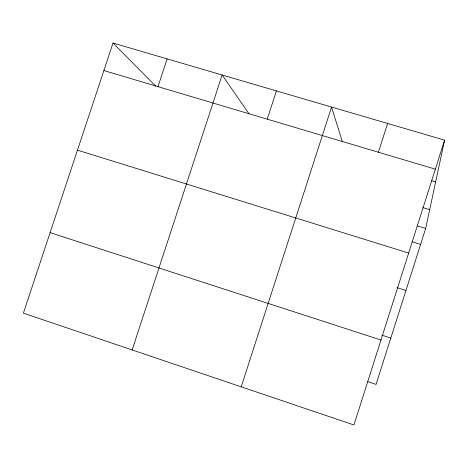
<?xml version="1.0" encoding="UTF-8"?>
<svg xmlns="http://www.w3.org/2000/svg" width="468" height="468" viewBox="0 0 468 468"><rect width="100%" height="100%" fill="white"/><g stroke="black" fill="none" stroke-linecap="round" stroke-linejoin="round"><path stroke-width="0.7" d="M367.754 381.648L376.079 384.404L425.669 228.454L444.6 140.154L113.01 43.027L23.4 313.15L353.937 424.973L444.6 140.154M378.396 152.229L387.615 123.464M241.219 386.843L331.56 107.043L342.324 141.628M267.222 119.153L276.412 90.891M132.146 349.941L222.142 74.991L249.087 113.894M157.979 86.656L167.129 58.88M103.878 70.563L435.363 169.17M431.443 180.677L435.644 181.935M422.762 207.576L429.694 209.676M417.333 225.898L425.669 228.454M412.255 241.833L420.597 244.413M77.477 150.14L408.658 253.059M396.928 287.598L405.955 290.452M381.794 335.123L390.821 338.048M50.117 232.619L380.975 340.031M113.01 43.027L155.639 86.094"/></g></svg>
